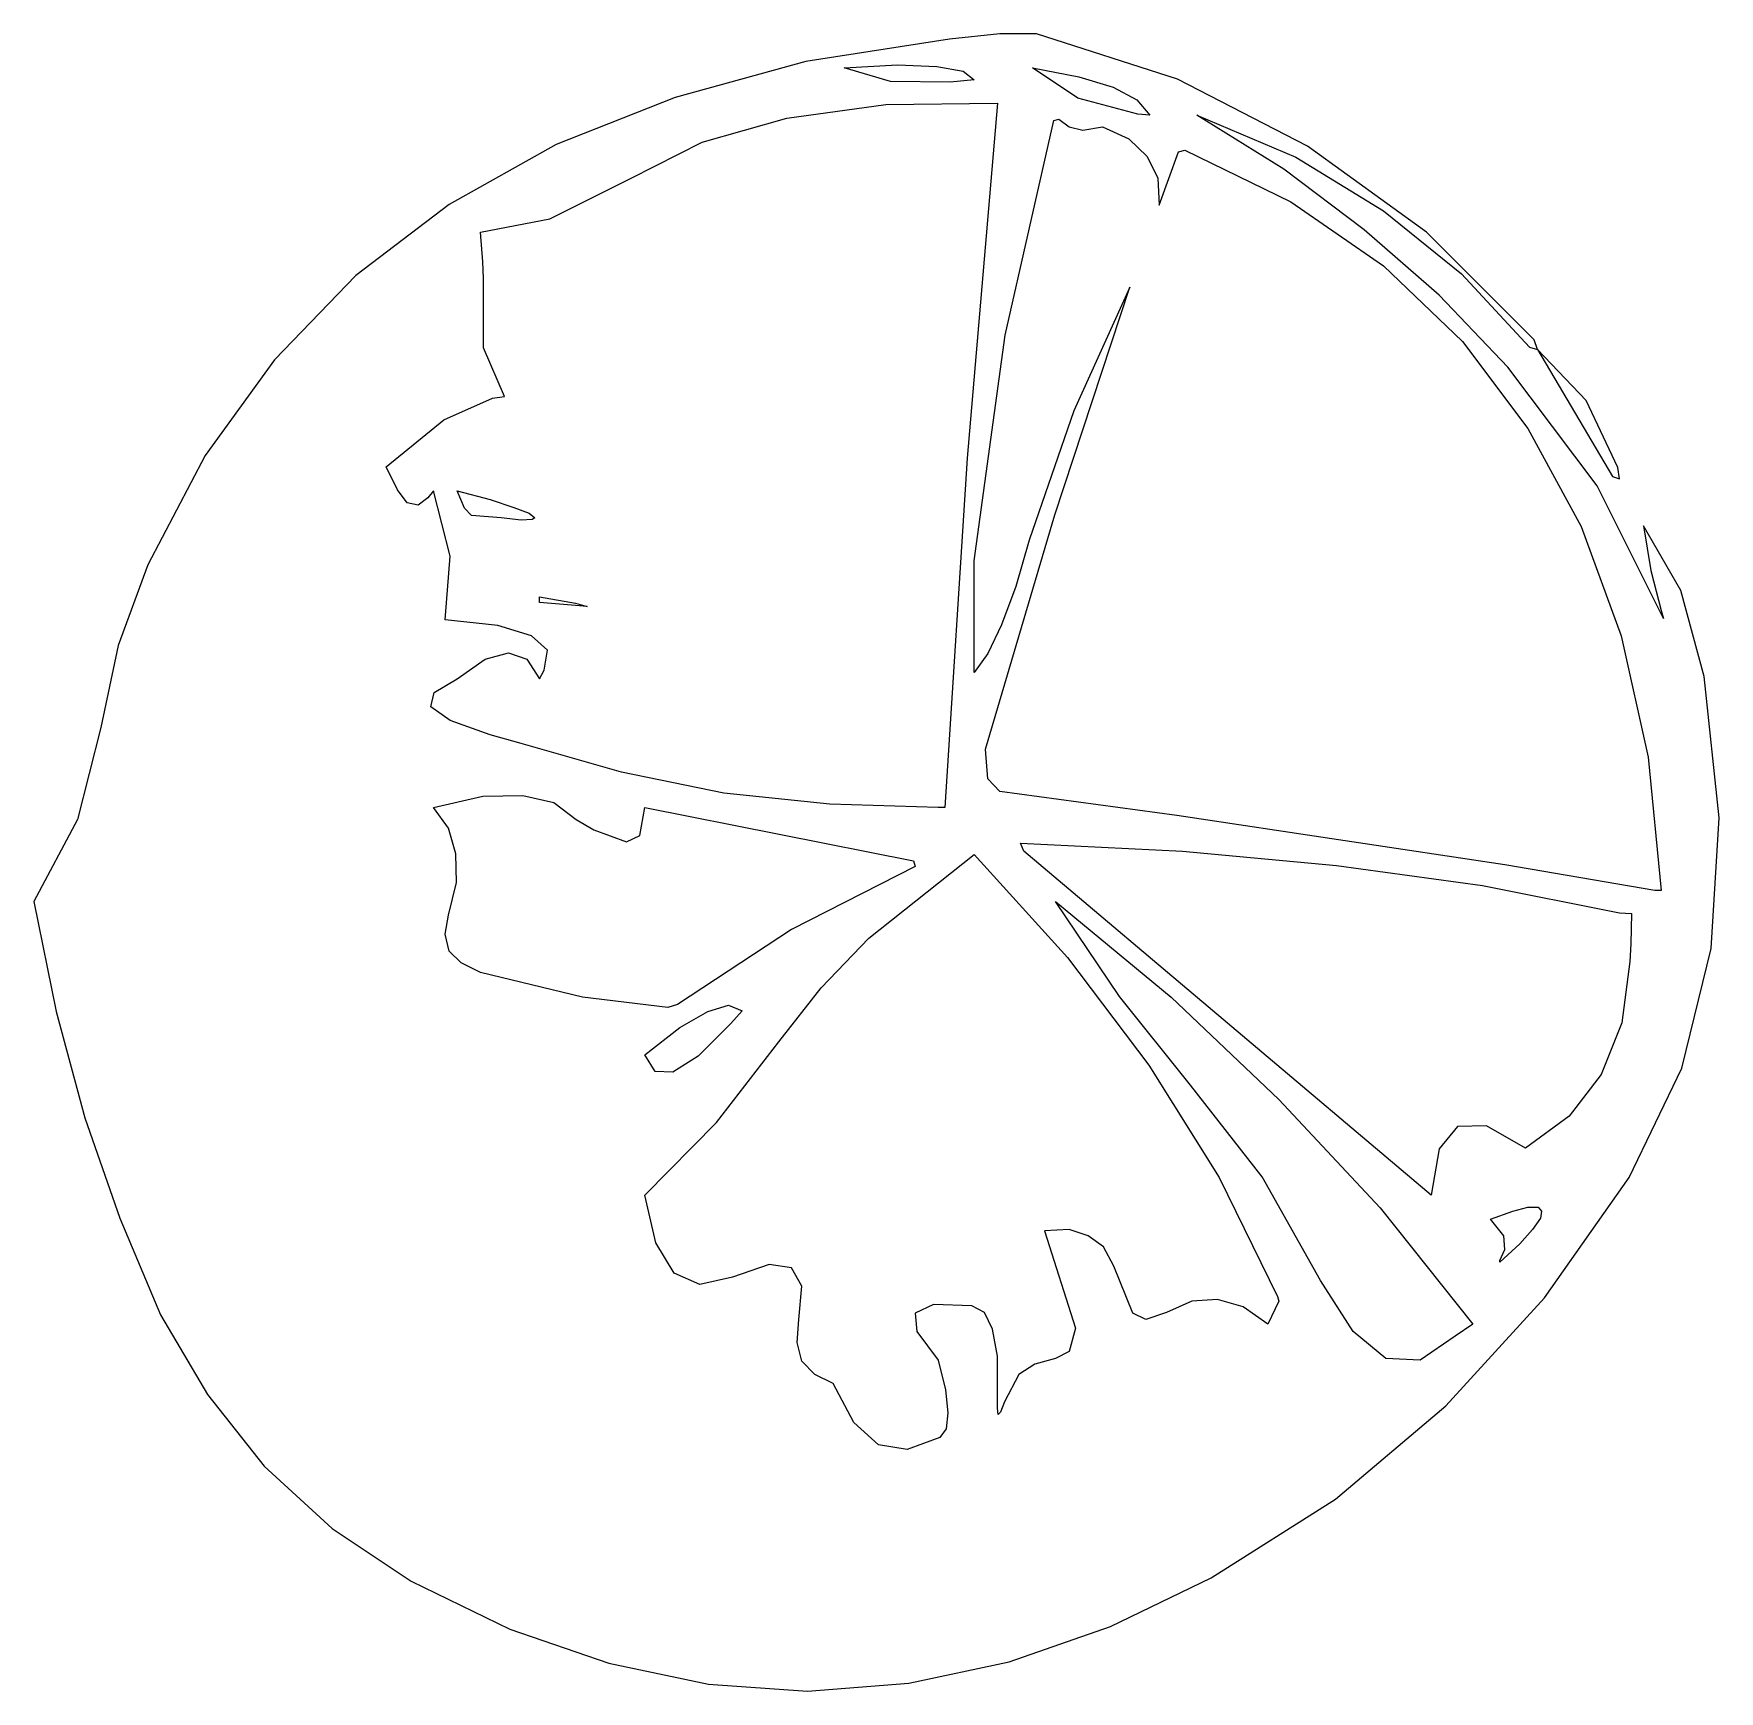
# Model space of a CAD drawing. Extents: x 10.32 to 12.44, y 9.38 to 11.46.
import ezdxf

# ---------------------------------------------------------------- set-up
doc = ezdxf.new("R2010")
doc.units = 0
doc.layers.get('0').update_dxf_attribs({"linetype": 'CONTINUOUS'})

msp = doc.modelspace()

# ---------------------------------------------------------------- linework, layer by layer
for p, q in [((11.5344, 11.4576), (11.4714, 11.4506)), ((11.5804, 11.4576), (11.5344, 11.4576)), ((11.7574, 11.4006), (11.5804, 11.4576)), ((11.4714, 11.4506), (11.2914, 11.4226)), ((11.2914, 11.4226), (11.1274, 11.3776)), ((11.3394, 11.4146), (11.4064, 11.4186)), ((11.3974, 11.3976), (11.3394, 11.4146)), ((11.4064, 11.4186), (11.4554, 11.4166)), ((11.4554, 11.4166), (11.4884, 11.4106)), ((11.4884, 11.4106), (11.5024, 11.3996)), ((11.5754, 11.4146), (11.6334, 11.4036)), ((11.6324, 11.3766), (11.5754, 11.4146)), ((11.4724, 11.3966), (11.3974, 11.3976)), ((11.5024, 11.3996), (11.4724, 11.3966)), ((11.6334, 11.4036), (11.6764, 11.3906)), ((11.6764, 11.3906), (11.7064, 11.3746)), ((11.9204, 11.3166), (11.7574, 11.4006)), ((11.1274, 11.3776), (10.9784, 11.3186)), ((11.2674, 11.3516), (11.3914, 11.3686)), ((11.3914, 11.3686), (11.5314, 11.3706)), ((11.5314, 11.3706), (11.4934, 10.9256)), ((11.7074, 11.3566), (11.6324, 11.3766)), ((11.7064, 11.3746), (11.7224, 11.3556)), ((11.1614, 11.3216), (11.2674, 11.3516)), ((11.5414, 11.0796), (11.6024, 11.3486)), ((11.6024, 11.3486), (11.6084, 11.3506)), ((11.6084, 11.3506), (11.6214, 11.3406)), ((11.7224, 11.3556), (11.7074, 11.3566)), ((11.8904, 11.2876), (11.7814, 11.3556)), ((11.7814, 11.3556), (11.9054, 11.3026)), ((11.6214, 11.3406), (11.6384, 11.3366)), ((11.6384, 11.3366), (11.6634, 11.3406)), ((11.6634, 11.3406), (11.6964, 11.3256)), ((10.9784, 11.3186), (10.8444, 11.2436)), ((11.0724, 11.2766), (11.1614, 11.3216)), ((11.6964, 11.3256), (11.7194, 11.3036)), ((11.7344, 11.2426), (11.7584, 11.3096)), ((11.7584, 11.3096), (11.7664, 11.3116)), ((11.7664, 11.3116), (11.8994, 11.2466)), ((12.0694, 11.2086), (11.9204, 11.3166)), ((11.7194, 11.3036), (11.7324, 11.2766)), ((11.9914, 11.2116), (11.8904, 11.2876)), ((11.9054, 11.3026), (12.0154, 11.2356)), ((10.9704, 11.2256), (11.0724, 11.2766)), ((11.7324, 11.2766), (11.7344, 11.2426)), ((10.8444, 11.2436), (10.7274, 11.1546)), ((11.8994, 11.2466), (12.0154, 11.1666)), ((10.8834, 11.2086), (10.9704, 11.2256)), ((12.0154, 11.2356), (12.1134, 11.1566)), ((10.8864, 11.1716), (10.8834, 11.2086)), ((12.0854, 11.1296), (11.9914, 11.2116)), ((12.2044, 11.0736), (12.0694, 11.2086)), ((10.8874, 11.1506), (10.8864, 11.1716)), ((12.0154, 11.1666), (12.1144, 11.0716)), ((10.7274, 11.1546), (10.6254, 11.0486)), ((10.8874, 11.0636), (10.8874, 11.1506)), ((11.6034, 10.8546), (11.6974, 11.1396)), ((11.6974, 11.1396), (11.6274, 10.9846)), ((12.1134, 11.1566), (12.1984, 11.0646)), ((12.1714, 11.0396), (12.0854, 11.1296)), ((11.5024, 10.7966), (11.5414, 11.0796)), ((12.2084, 11.0616), (12.2044, 11.0736)), ((10.9134, 11.0026), (10.8874, 11.0636)), ((12.1144, 11.0716), (12.1964, 10.9626)), ((12.1984, 11.0646), (12.2084, 11.0616)), ((12.2694, 10.9976), (12.2084, 11.0616)), ((12.2084, 11.0616), (12.3024, 10.9026)), ((10.6254, 11.0486), (10.5384, 10.9286)), ((12.2834, 10.8906), (12.1714, 11.0396)), ((10.8374, 10.9736), (10.8984, 11.0006)), ((10.8984, 11.0006), (10.9134, 11.0026)), ((12.3094, 10.9136), (12.2694, 10.9976)), ((10.7654, 10.9146), (10.8374, 10.9736)), ((11.6274, 10.9846), (11.5714, 10.8226)), ((12.1964, 10.9626), (12.2634, 10.8396)), ((10.5384, 10.9286), (10.4664, 10.7916)), ((11.4934, 10.9256), (11.4654, 10.4876)), ((10.7794, 10.8856), (10.7654, 10.9146)), ((12.3114, 10.8996), (12.3094, 10.9136)), ((10.7914, 10.8696), (10.7794, 10.8856)), ((10.8244, 10.8846), (10.8174, 10.8756)), ((10.8454, 10.8026), (10.8244, 10.8846)), ((10.8544, 10.8846), (10.8954, 10.8736)), ((10.8634, 10.8626), (10.8544, 10.8846)), ((12.3664, 10.7246), (12.2834, 10.8906)), ((12.3024, 10.9026), (12.3114, 10.8996)), ((10.8054, 10.8666), (10.7914, 10.8696)), ((10.8174, 10.8756), (10.8054, 10.8666)), ((10.8724, 10.8536), (10.8634, 10.8626)), ((10.8954, 10.8736), (10.9254, 10.8636)), ((10.9254, 10.8636), (10.9444, 10.8566)), ((10.9094, 10.8506), (10.8724, 10.8536)), ((10.9344, 10.8476), (10.9094, 10.8506)), ((10.9484, 10.8486), (10.9344, 10.8476)), ((10.9444, 10.8566), (10.9514, 10.8506)), ((10.9514, 10.8506), (10.9484, 10.8486)), ((11.5164, 10.5606), (11.6034, 10.8546)), ((12.3414, 10.8406), (12.3504, 10.7846)), ((12.3884, 10.7596), (12.3414, 10.8406)), ((11.5714, 10.8226), (11.5544, 10.7646)), ((12.2634, 10.8396), (12.3134, 10.7026)), ((10.8394, 10.7226), (10.8454, 10.8026)), ((10.4664, 10.7916), (10.4294, 10.6906)), ((11.5024, 10.6786), (11.5024, 10.7966)), ((12.3504, 10.7846), (12.3634, 10.7346)), ((11.5544, 10.7646), (11.5364, 10.7166)), ((12.4174, 10.6516), (12.3884, 10.7596)), ((10.9574, 10.7446), (10.9574, 10.7516)), ((10.9574, 10.7516), (11.0024, 10.7436)), ((11.0024, 10.7406), (10.9574, 10.7446)), ((11.0024, 10.7436), (11.0174, 10.7396)), ((11.0174, 10.7396), (11.0024, 10.7406)), ((12.3634, 10.7346), (12.3664, 10.7246)), ((10.9054, 10.7156), (10.8394, 10.7226)), ((10.9474, 10.7026), (10.9054, 10.7156)), ((11.5364, 10.7166), (11.5194, 10.6806)), ((10.9674, 10.6846), (10.9474, 10.7026)), ((12.3134, 10.7026), (12.3474, 10.5506)), ((10.4294, 10.6906), (10.4074, 10.5876)), ((10.8544, 10.6486), (10.8894, 10.6736)), ((10.8894, 10.6736), (10.9184, 10.6816)), ((10.9184, 10.6816), (10.9414, 10.6736)), ((10.9414, 10.6736), (10.9574, 10.6486)), ((10.9634, 10.6596), (10.9674, 10.6846)), ((11.5194, 10.6806), (11.5024, 10.6566)), ((11.5024, 10.6566), (11.5024, 10.6786)), ((10.9574, 10.6486), (10.9634, 10.6596)), ((12.4364, 10.4746), (12.4174, 10.6516)), ((10.8214, 10.6136), (10.8254, 10.6316)), ((10.8254, 10.6316), (10.8544, 10.6486)), ((10.8454, 10.5966), (10.8214, 10.6136)), ((10.4074, 10.5876), (10.3784, 10.4726)), ((10.8954, 10.5786), (10.8454, 10.5966)), ((10.9344, 10.5676), (10.8954, 10.5786)), ((11.0604, 10.5316), (10.9344, 10.5676)), ((11.5194, 10.5236), (11.5164, 10.5606)), ((12.3474, 10.5506), (12.3634, 10.3836)), ((11.1884, 10.5056), (11.0604, 10.5316)), ((11.5344, 10.5076), (11.5194, 10.5236)), ((10.8864, 10.5016), (10.9364, 10.5026)), ((10.9364, 10.5026), (10.9754, 10.4936)), ((11.3214, 10.4916), (11.1884, 10.5056)), ((11.7564, 10.4776), (11.5344, 10.5076)), ((10.8244, 10.4876), (10.8864, 10.5016)), ((10.8434, 10.4616), (10.8244, 10.4876)), ((10.9754, 10.4936), (11.0034, 10.4726)), ((11.0834, 10.4526), (11.0894, 10.4876)), ((11.0894, 10.4876), (11.4264, 10.4206)), ((11.4574, 10.4876), (11.3214, 10.4916)), ((11.4654, 10.4876), (11.4574, 10.4876)), ((10.3784, 10.4726), (10.3234, 10.3696)), ((10.8524, 10.4296), (10.8434, 10.4616)), ((11.0034, 10.4726), (11.0254, 10.4596)), ((11.0254, 10.4596), (11.0664, 10.4446)), ((11.9674, 10.4456), (11.7564, 10.4776)), ((12.4264, 10.3106), (12.4364, 10.4746)), ((11.0664, 10.4446), (11.0834, 10.4526)), ((11.5604, 10.4426), (11.7634, 10.4326)), ((11.5644, 10.4326), (11.5604, 10.4426)), ((12.1674, 10.4156), (11.9674, 10.4456)), ((10.8534, 10.3936), (10.8524, 10.4296)), ((11.3704, 10.3236), (11.5024, 10.4286)), ((11.4264, 10.4206), (11.4284, 10.4136)), ((11.5024, 10.4286), (11.6194, 10.2996)), ((12.0754, 10.0016), (11.5644, 10.4326)), ((11.7634, 10.4326), (11.9564, 10.4146)), ((11.4284, 10.4136), (11.2734, 10.3346)), ((11.9564, 10.4146), (12.1394, 10.3896)), ((12.3554, 10.3836), (12.1674, 10.4156)), ((10.8434, 10.3526), (10.8534, 10.3936)), ((12.1394, 10.3896), (12.3114, 10.3556)), ((12.3634, 10.3836), (12.3554, 10.3836)), ((10.3234, 10.3696), (10.3514, 10.2316)), ((11.6044, 10.3696), (11.7494, 10.2496)), ((11.6844, 10.2506), (11.6044, 10.3696)), ((12.3114, 10.3556), (12.3264, 10.3546)), ((12.3264, 10.3546), (12.3254, 10.3166)), ((10.8394, 10.3286), (10.8434, 10.3526)), ((11.2734, 10.3346), (11.1304, 10.2406)), ((10.8444, 10.3076), (10.8394, 10.3286)), ((11.3104, 10.2616), (11.3704, 10.3236)), ((12.3254, 10.3166), (12.3244, 10.2946)), ((10.8594, 10.2926), (10.8444, 10.3076)), ((10.8834, 10.2806), (10.8594, 10.2926)), ((11.6194, 10.2996), (11.7214, 10.1646)), ((12.3244, 10.2946), (12.3144, 10.2176)), ((12.3894, 10.1606), (12.4264, 10.3106)), ((11.0114, 10.2496), (10.8834, 10.2806)), ((11.1184, 10.2366), (11.0114, 10.2496)), ((11.2574, 10.1936), (11.3104, 10.2616)), ((11.7734, 10.1396), (11.6844, 10.2506)), ((11.7494, 10.2496), (11.8844, 10.1216)), ((10.3514, 10.2316), (10.3874, 10.0986)), ((11.1304, 10.2406), (11.1184, 10.2366)), ((11.1334, 10.2116), (11.1684, 10.2316)), ((11.1684, 10.2316), (11.1944, 10.2396)), ((11.1944, 10.2396), (11.2114, 10.2326)), ((11.2114, 10.2326), (11.1974, 10.2166)), ((11.0894, 10.1776), (11.1334, 10.2116)), ((11.1974, 10.2166), (11.1564, 10.1756)), ((12.3144, 10.2176), (12.2884, 10.1526)), ((11.1794, 10.0926), (11.2574, 10.1936)), ((11.1024, 10.1566), (11.0894, 10.1776)), ((11.1564, 10.1756), (11.1244, 10.1556)), ((11.7214, 10.1646), (11.8094, 10.0236)), ((11.1244, 10.1556), (11.1024, 10.1566)), ((12.2884, 10.1526), (12.2484, 10.1006)), ((12.3234, 10.0236), (12.3894, 10.1606)), ((11.8634, 10.0246), (11.7734, 10.1396)), ((11.8844, 10.1216), (12.0114, 9.9856)), ((12.2484, 10.1006), (12.1934, 10.0606)), ((10.3874, 10.0986), (10.4314, 9.9726)), ((11.0894, 10.0016), (11.1794, 10.0926)), ((12.1084, 10.0876), (12.0854, 10.0596)), ((12.1444, 10.0886), (12.1084, 10.0876)), ((12.1934, 10.0606), (12.1444, 10.0886)), ((12.0854, 10.0596), (12.0754, 10.0016)), ((11.8094, 10.0236), (11.8824, 9.8746)), ((11.9364, 9.8946), (11.8634, 10.0246)), ((12.2174, 9.8726), (12.3234, 10.0236)), ((11.1034, 9.9416), (11.0894, 10.0016)), ((12.0114, 9.9856), (12.1274, 9.8396)), ((12.1494, 9.9716), (12.1774, 9.9816)), ((12.1774, 9.9816), (12.1964, 9.9866)), ((12.1964, 9.9866), (12.2094, 9.9866)), ((12.2094, 9.9866), (12.2134, 9.9816)), ((12.2134, 9.9816), (12.2124, 9.9726)), ((10.4314, 9.9726), (10.4824, 9.8516)), ((11.6214, 9.9586), (11.5904, 9.9566)), ((11.5904, 9.9566), (11.6294, 9.8346)), ((11.6454, 9.9506), (11.6214, 9.9586)), ((12.1664, 9.9506), (12.1494, 9.9716)), ((12.2024, 9.9586), (12.1864, 9.9406)), ((12.2124, 9.9726), (12.2024, 9.9586)), ((11.1264, 9.9036), (11.1034, 9.9416)), ((11.6644, 9.9366), (11.6454, 9.9506)), ((11.6774, 9.9126), (11.6644, 9.9366)), ((12.1864, 9.9406), (12.1614, 9.9176)), ((12.1614, 9.9196), (12.1674, 9.9336)), ((12.1674, 9.9336), (12.1664, 9.9506)), ((11.2454, 9.9146), (11.1994, 9.8986)), ((11.2734, 9.9106), (11.2454, 9.9146)), ((11.2864, 9.8876), (11.2734, 9.9106)), ((11.7014, 9.8536), (11.6774, 9.9126)), ((12.1614, 9.9176), (12.1614, 9.9196)), ((11.1584, 9.8896), (11.1264, 9.9036)), ((11.1994, 9.8986), (11.1584, 9.8896)), ((11.9774, 9.8306), (11.9364, 9.8946)), ((11.2824, 9.8456), (11.2864, 9.8876)), ((11.7754, 9.8686), (11.7434, 9.8546)), ((11.8074, 9.8706), (11.7754, 9.8686)), ((11.8394, 9.8616), (11.8074, 9.8706)), ((11.8844, 9.8686), (11.8704, 9.8396)), ((11.8824, 9.8746), (11.8844, 9.8686)), ((12.0934, 9.7376), (12.2174, 9.8726)), ((10.4824, 9.8516), (10.5414, 9.7516)), ((11.4514, 9.8646), (11.4284, 9.8536)), ((11.4284, 9.8536), (11.4304, 9.8306)), ((11.4994, 9.8626), (11.4514, 9.8646)), ((11.5154, 9.8546), (11.4994, 9.8626)), ((11.5254, 9.8336), (11.5154, 9.8546)), ((11.7174, 9.8456), (11.7014, 9.8536)), ((11.7434, 9.8546), (11.7174, 9.8456)), ((11.8704, 9.8396), (11.8394, 9.8616)), ((11.2804, 9.8166), (11.2824, 9.8456)), ((11.4304, 9.8306), (11.4574, 9.7946)), ((11.5314, 9.7996), (11.5254, 9.8336)), ((11.6294, 9.8346), (11.6214, 9.8056)), ((12.0184, 9.7966), (11.9774, 9.8306)), ((12.1274, 9.8396), (12.1054, 9.8246)), ((11.2864, 9.7936), (11.2804, 9.8166)), ((11.6214, 9.8056), (11.6044, 9.7966)), ((12.1054, 9.8246), (12.0614, 9.7946)), ((11.3024, 9.7766), (11.2864, 9.7936)), ((11.4574, 9.7946), (11.4664, 9.7576)), ((11.5314, 9.7516), (11.5314, 9.7996)), ((11.5784, 9.7896), (11.5584, 9.7766)), ((11.6044, 9.7966), (11.5784, 9.7896)), ((12.0614, 9.7946), (12.0184, 9.7966)), ((11.3254, 9.7656), (11.3024, 9.7766)), ((11.3514, 9.7166), (11.3254, 9.7656)), ((11.5584, 9.7766), (11.5404, 9.7426)), ((10.5414, 9.7516), (10.6124, 9.6616)), ((11.4664, 9.7576), (11.4694, 9.7286)), ((11.5314, 9.7346), (11.5314, 9.7516)), ((11.5404, 9.7426), (11.5354, 9.7296)), ((11.4694, 9.7286), (11.4674, 9.7086)), ((11.5324, 9.7266), (11.5314, 9.7346)), ((11.5354, 9.7296), (11.5324, 9.7266)), ((11.9554, 9.6206), (12.0934, 9.7376)), ((11.3824, 9.6886), (11.3514, 9.7166)), ((11.4674, 9.7086), (11.4594, 9.6976)), ((11.4184, 9.6826), (11.3824, 9.6886)), ((11.4594, 9.6976), (11.4184, 9.6826)), ((10.6124, 9.6616), (10.6974, 9.5836)), ((11.7994, 9.5216), (11.9554, 9.6206)), ((10.6974, 9.5836), (10.7964, 9.5176)), ((10.7964, 9.5176), (10.9204, 9.4576)), ((11.6734, 9.4606), (11.7994, 9.5216)), ((10.9204, 9.4576), (11.0444, 9.4146)), ((11.5464, 9.4166), (11.6734, 9.4606)), ((11.0444, 9.4146), (11.1694, 9.3886)), ((11.4204, 9.3896), (11.5464, 9.4166)), ((11.1694, 9.3886), (11.2934, 9.3796)), ((11.2934, 9.3796), (11.4204, 9.3896))]:
    msp.add_line(p, q)

doc.saveas('drawing.dxf')
